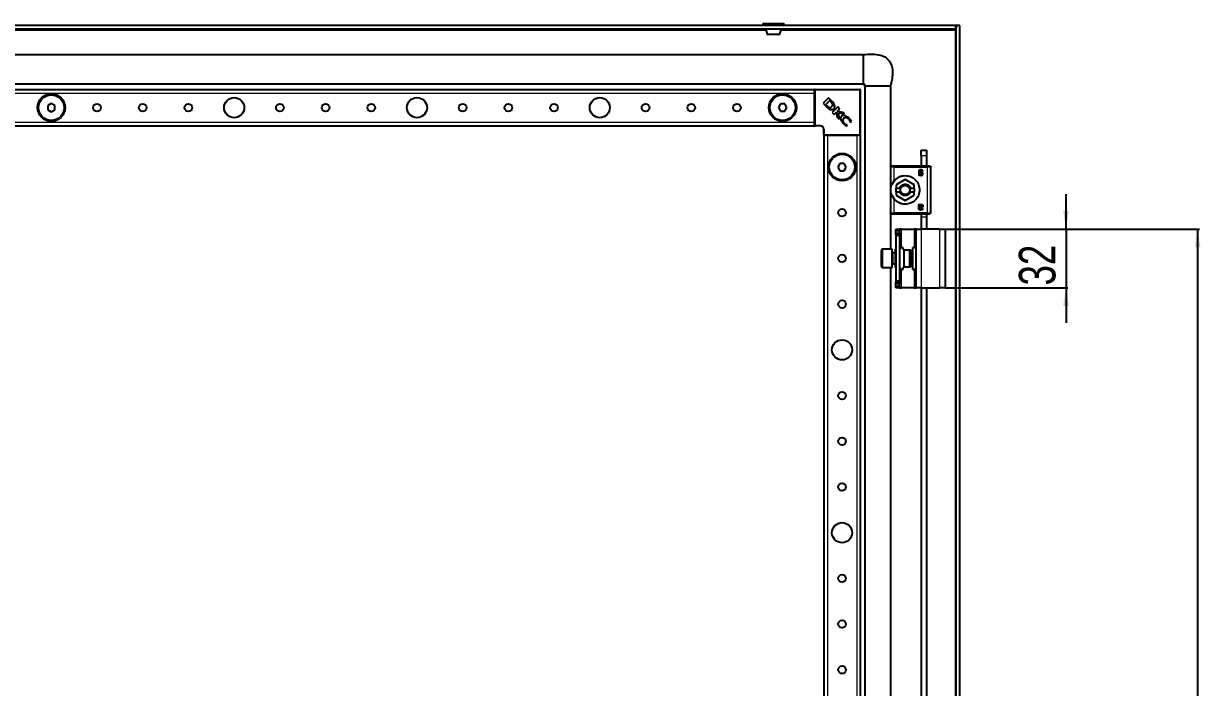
# Model space of a CAD drawing. Header units: millimetres. Extents: x -847 to 1903, y -1228 to 1043.
# Drawn here: x 1260 to 1903, y 502 to 866 of the extents above; entities that cross this region are included whole.
import ezdxf

# ---------------------------------------------------------------- set-up
doc = ezdxf.new("R2010")
doc.units = ezdxf.units.MM
doc.layers.add('FORMAT', color=7, linetype='Continuous')
doc.styles.add('SLDTEXTSTYLE0', font='TXT', dxfattribs={"width": 0.75})
doc.dimstyles.new('SLDDIMSTYLE0', dxfattribs={"dimtxt": 20, "dimasz": 10, "dimexe": 0, "dimexo": 0.0625, "dimgap": 5, "dimtad": 2, "dimdec": 1, "dimrnd": 1e-09, "dimzin": 12, "dimdsep": 46, "dimtxsty": 'SLDTEXTSTYLE0', "dimsah": 1, "dimcen": 0.09, "dimadec": 0, "dimazin": 3, "dimtfac": 1, "dimtofl": 0, "dimtmove": 0, "dimatfit": 3, "dimfxl": 0, "dimfrac": 2, "dimtolj": 1, "dimtzin": 12, "dimarcsym": 0})
doc.dimstyles.new('SLDDIMSTYLE1', dxfattribs={"dimtxt": 20, "dimasz": 10, "dimexe": 0, "dimexo": 0.0625, "dimgap": 5, "dimtad": 2, "dimdec": 1, "dimrnd": 1e-09, "dimzin": 12, "dimdsep": 46, "dimtxsty": 'SLDTEXTSTYLE0', "dimsah": 1, "dimcen": 0.09, "dimadec": 0, "dimazin": 3, "dimtfac": 1, "dimtmove": 0, "dimatfit": 0, "dimfxl": 0, "dimfrac": 2, "dimtolj": 1, "dimtzin": 12, "dimarcsym": 0})

# ---------------------------------------------------------------- blocks, each defined once
blk = doc.blocks.new('_D_5')
at = {"layer": 'FORMAT'}
for p, q in [((1763.72, 753.1), (1902.71, 753.1)), ((1901.71, 753.1), (1901.71, -978.9)), ((1763.72, -978.9), (1902.71, -978.9))]:
    blk.add_line(p, q, dxfattribs=at)
for points in [[(1901.71, 753.1), (1900.17, 743.1), (1903.25, 743.1)], [(1901.71, -978.9), (1903.25, -968.9), (1900.17, -968.9)]]:
    blk.add_solid(points, dxfattribs=at)
at = {"layer": 'FORMAT', "insert": (1875.93, -142.46), "char_height": 20, "attachment_point": 1, "rotation": 90, "style": 'SLDTEXTSTYLE0'}
blk.add_mtext('1732', dxfattribs=at)
blk = doc.blocks.new('_D_6')
at = {"layer": 'FORMAT'}
for p, q in [((1829.71, 753.1), (1829.71, 772.33)), ((1763.72, 753.1), (1830.71, 753.1)), ((1829.71, 753.1), (1829.71, 721.1)), ((1763.72, 721.1), (1830.71, 721.1)), ((1829.71, 721.1), (1829.71, 701.87))]:
    blk.add_line(p, q, dxfattribs=at)
for points in [[(1829.71, 753.1), (1831.25, 763.1), (1828.17, 763.1)], [(1829.71, 721.1), (1828.17, 711.1), (1831.25, 711.1)]]:
    blk.add_solid(points, dxfattribs=at)
at = {"layer": 'FORMAT', "insert": (1803.93, 722.32), "char_height": 20, "attachment_point": 1, "rotation": 90, "style": 'SLDTEXTSTYLE0'}
blk.add_mtext('32', dxfattribs=at)

msp = doc.modelspace()

# ---------------------------------------------------------------- linework, layer by layer
at = {"color": 7, "linetype": 'Continuous', "lineweight": 25}
for p, q in [((1769.41, 864.6), (780.01, 864.6)), ((1663.96, 865.35), (1663.96, 864.6)), ((1664.21, 865.6), (1672.72, 865.6)), ((1672.72, 865.6), (1675.21, 865.6)), ((1675.46, 864.6), (1675.46, 865.35)), ((1769.41, 862.6), (1769.41, 864.6)), ((1771.71, 864.6), (1769.71, 864.6)), ((1769.71, -1090.4), (1769.71, 864.6)), ((1771.71, -1090.4), (1771.71, 864.6)), ((1769.41, 862.6), (780.01, 862.6)), ((1769.32, 862.6), (1769.11, 862)), ((830.71, 848.6), (1718.71, 848.6)), ((830.71, 832.6), (1718.71, 832.6)), ((1719.71, 831.6), (1719.71, -1057.4)), ((1733.71, 831.6), (1733.71, 787.27)), ((857.21, 829.6), (1692.21, 829.6)), ((1692.21, 829.3), (1692.21, 829.6)), ((1692.21, 828.65), (1692.21, 829.3)), ((1692.21, 827.6), (1692.21, 828.65)), ((1692.21, 811.6), (1692.21, 827.6)), ((1692.51, 829.6), (1716.91, 829.6)), ((1699.81, 824.95), (1696.86, 821.99)), ((1701.81, 822.96), (1699.81, 824.95)), ((1717.21, 829.3), (1717.21, 804.9)), ((1274.71, 821.91), (1272.71, 820.75)), ((1272.71, 820.75), (1272.71, 818.44)), ((1272.71, 818.44), (1274.71, 817.29)), ((1276.71, 820.75), (1274.71, 821.91)), ((1274.71, 817.29), (1276.71, 818.44)), ((1276.71, 818.44), (1276.71, 820.75)), ((1673.55, 821.6), (1672.4, 819.6)), ((1672.4, 819.6), (1673.55, 817.6)), ((1675.86, 821.6), (1673.55, 821.6)), ((1673.55, 817.6), (1675.86, 817.6)), ((1677.02, 819.6), (1675.86, 821.6)), ((1675.86, 817.6), (1677.02, 819.6)), ((1696.86, 821.99), (1698.74, 820.1)), ((1700.52, 823.43), (1698.34, 821.24)), ((1698.34, 821.24), (1699.01, 820.59)), ((1698.74, 820.1), (1698.76, 820.08)), ((1701.26, 822.71), (1700.52, 823.43)), ((1704.82, 819.95), (1701.86, 816.99)), ((1704.48, 817.51), (1705.87, 818.9)), ((1705.87, 818.9), (1704.82, 819.95)), ((1692.21, 810.54), (1692.21, 811.6)), ((1701.86, 816.99), (1702.92, 815.93)), ((1702.92, 815.93), (1704.16, 817.17)), ((1704.16, 817.17), (1704.33, 814.51)), ((1704.33, 814.51), (1705.62, 813.23)), ((1707.74, 817.02), (1704.48, 817.51)), ((1705.44, 816.7), (1708.54, 816.23)), ((1705.62, 813.23), (1705.44, 816.7)), ((1708.54, 816.23), (1707.74, 817.02)), ((1711.53, 811.8), (1711.66, 811.66)), ((1711.66, 811.66), (1712.35, 811.99)), ((857.21, 809.6), (1692.21, 809.6)), ((1692.21, 809.9), (1692.21, 810.54)), ((1692.21, 809.6), (1692.21, 809.9)), ((1695.21, 809.6), (1692.51, 809.6)), ((1697.21, 804.9), (1697.21, 807.6)), ((1709.58, 809.6), (1710.09, 809.85)), ((1710.09, 809.85), (1709.98, 809.96)), ((1697.21, 804.6), (1697.21, -1030.4)), ((1697.21, 804.6), (1697.51, 804.6)), ((1698.15, 804.6), (1697.51, 804.6)), ((1698.15, 804.6), (1699.21, 804.6)), ((1699.21, 804.6), (1715.21, 804.6)), ((1715.21, 804.6), (1716.26, 804.6)), ((1716.91, 804.6), (1716.26, 804.6)), ((1716.91, 804.6), (1717.21, 804.6)), ((1717.21, 804.6), (1717.21, -1030.4)), ((1750.41, 796.3), (1753.41, 796.3)), ((1750.41, 793.3), (1750.41, 796.3)), ((1750.41, 793.3), (1750.41, 787.6)), ((1753.41, 796.3), (1753.41, 793.3)), ((1753.41, 793.3), (1753.41, 787.6)), ((1706.05, 789.1), (1704.9, 787.1)), ((1704.9, 787.1), (1706.05, 785.1)), ((1708.36, 789.1), (1706.05, 789.1)), ((1709.52, 787.1), (1708.36, 789.1)), ((1708.36, 785.1), (1709.52, 787.1)), ((1733.71, 787.1), (1733.71, 762.1)), ((1753.71, 787.6), (1735.71, 787.6)), ((1754.31, 787.6), (1754.06, 787.6)), ((1755.71, 762.1), (1755.71, 787.1)), ((1706.05, 785.1), (1708.36, 785.1)), ((1734.54, 777.72), (1736.05, 779.98)), ((1741.71, 780.31), (1736.76, 777.46)), ((1746.66, 777.46), (1741.71, 780.31)), ((1749.15, 784.56), (1749.15, 782.69)), ((1749.61, 782.69), (1749.61, 782.97)), ((1749.68, 784.3), (1749.68, 784.52)), ((1750.06, 784.3), (1749.68, 784.3)), ((1749.68, 783.95), (1750.11, 783.95)), ((1749.68, 783.36), (1749.68, 783.95)), ((1736.76, 777.46), (1736.76, 775.6)), ((1736.76, 773.6), (1736.76, 775.6)), ((1736.76, 775.6), (1738.72, 775.6)), ((1736.76, 773.6), (1736.76, 771.74)), ((1736.76, 773.6), (1738.72, 773.6)), ((1739.42, 775.6), (1738.72, 775.6)), ((1738.72, 773.6), (1739.42, 773.6)), ((1744.7, 775.6), (1744, 775.6)), ((1744, 773.6), (1744.7, 773.6)), ((1744.7, 775.6), (1746.66, 775.6)), ((1744.7, 773.6), (1746.66, 773.6)), ((1746.66, 775.6), (1746.66, 777.46)), ((1746.66, 775.6), (1746.66, 773.6)), ((1746.66, 771.74), (1746.66, 773.6)), ((1736.05, 769.21), (1734.54, 771.47)), ((1736.76, 771.74), (1741.71, 768.88)), ((1741.71, 768.88), (1746.66, 771.74)), ((1749.15, 764.64), (1749.15, 766.51)), ((1749.61, 766.5), (1749.61, 766.23)), ((1733.71, 761.92), (1733.71, 742.1)), ((1735.71, 761.6), (1753.71, 761.6)), ((1749.68, 765.24), (1749.68, 765.83)), ((1750.11, 765.24), (1749.68, 765.24)), ((1750.06, 764.89), (1749.68, 764.89)), ((1749.68, 764.89), (1749.68, 764.67)), ((1750.41, 761.67), (1750.41, 759.8)), ((1750.41, 759.8), (1750.41, 753.1)), ((1753.41, 761.67), (1753.41, 759.8)), ((1753.41, 759.8), (1753.41, 753.1)), ((1754.06, 761.6), (1754.31, 761.6)), ((1736.71, 753.1), (1738.71, 753.1)), ((1736.71, 752.1), (1736.71, 753.1)), ((1736.71, 751.1), (1736.71, 752.1)), ((1736.71, 750.1), (1736.71, 751.1)), ((1738.71, 750.1), (1736.71, 750.1)), ((1736.71, 750.1), (1736.71, 749.6)), ((1738.71, 749.6), (1736.71, 749.6)), ((1736.71, 749.6), (1736.71, 724.6)), ((1738.71, 753.1), (1738.71, 752.1)), ((1739.71, 753.1), (1738.71, 753.1)), ((1738.71, 751.1), (1738.71, 752.1)), ((1738.71, 751.1), (1738.71, 750.1)), ((1738.71, 750.1), (1738.71, 749.6)), ((1738.71, 749.6), (1738.71, 724.6)), ((1739.71, 753.1), (1746.71, 753.1)), ((1747.71, 753.1), (1746.71, 753.1)), ((1747.71, 753.1), (1750.71, 753.1)), ((1747.71, 721.1), (1747.71, 753.1)), ((1760.71, 753.1), (1750.71, 753.1)), ((1760.71, 753.1), (1763.71, 753.1)), ((1763.71, 721.1), (1763.71, 753.1)), ((1728.71, 734.85), (1728.71, 741.5)), ((1734.71, 742.1), (1729.31, 742.1)), ((1734.71, 734.54), (1734.71, 742.1)), ((1736.71, 742.1), (1736.21, 742.1)), ((1736.21, 742.1), (1736.21, 740.89)), ((1736.21, 740.89), (1736.21, 732.1)), ((1738.71, 743.1), (1739.71, 743.1)), ((1740.41, 743.1), (1739.71, 743.1)), ((1740.41, 743.1), (1740.41, 742.65)), ((1744.34, 741.6), (1741.21, 741.6)), ((1741.21, 732.6), (1741.21, 741.6)), ((1745.21, 741.1), (1744.34, 741.6)), ((1744.34, 732.6), (1744.34, 741.6)), ((1745.21, 733.1), (1745.21, 741.1)), ((1746.01, 731.1), (1746.01, 743.1)), ((1746.71, 743.1), (1746.01, 743.1)), ((1746.71, 743.1), (1747.71, 743.1)), ((1728.71, 732.7), (1728.71, 734.85)), ((1734.71, 732.1), (1734.71, 734.54)), ((1736.21, 740.1), (1734.96, 740.1)), ((1734.96, 734.1), (1736.21, 734.1)), ((1729.31, 732.1), (1734.71, 732.1)), ((1733.71, 732.1), (1733.71, 212.27)), ((1736.21, 732.1), (1736.71, 732.1)), ((1739.71, 731.1), (1738.71, 731.1)), ((1739.71, 731.1), (1740.41, 731.1)), ((1740.41, 731.55), (1740.41, 731.1)), ((1741.21, 732.6), (1744.34, 732.6)), ((1744.34, 732.6), (1745.21, 733.1)), ((1746.01, 731.1), (1746.71, 731.1)), ((1747.71, 731.1), (1746.71, 731.1)), ((1738.71, 724.6), (1736.71, 724.6)), ((1736.71, 724.6), (1736.71, 724.1)), ((1736.71, 723.1), (1736.71, 724.1)), ((1736.71, 724.1), (1738.71, 724.1)), ((1736.71, 722.1), (1736.71, 723.1)), ((1736.71, 721.1), (1736.71, 722.1)), ((1738.71, 721.1), (1736.71, 721.1)), ((1738.71, 724.6), (1738.71, 724.1)), ((1738.71, 724.1), (1738.71, 723.1)), ((1738.71, 722.1), (1738.71, 723.1)), ((1738.71, 722.1), (1738.71, 721.1)), ((1738.71, 721.1), (1739.71, 721.1)), ((1746.71, 721.1), (1739.71, 721.1)), ((1746.71, 721.1), (1747.71, 721.1)), ((1750.71, 721.1), (1747.71, 721.1)), ((1750.41, 721.1), (1750.41, 212.6)), ((1750.71, 721.1), (1760.71, 721.1)), ((1753.41, 721.1), (1753.41, 212.6)), ((1763.71, 721.1), (1760.71, 721.1))]:
    msp.add_line(p, q, dxfattribs=at)
at = {"color": 8, "linetype": 'Continuous', "lineweight": 18}
for p, q in [((1672.85, 865.35), (1663.96, 865.35)), ((1675.46, 865.35), (1672.85, 865.35)), ((883.68, 862), (1665.74, 862)), ((1673.68, 862), (1769.11, 862)), ((1769.11, 862), (1769.11, -1087.8)), ((857.21, 827.6), (1692.21, 827.6)), ((1692.51, 829.3), (1692.21, 829.3)), ((1692.51, 829.3), (1692.51, 829.6)), ((1692.51, 829.3), (1692.51, 809.9)), ((1716.91, 829.3), (1692.51, 829.3)), ((1716.91, 829.3), (1716.91, 829.6)), ((1716.91, 804.9), (1716.91, 829.3)), ((1716.91, 829.3), (1717.21, 829.3)), ((857.21, 811.6), (1692.21, 811.6)), ((1692.51, 809.9), (1692.21, 809.9)), ((1692.51, 809.9), (1695.21, 809.9)), ((1692.51, 809.6), (1692.51, 809.9)), ((1695.21, 809.6), (1695.21, 809.9)), ((1697.21, 807.6), (1697.51, 807.6)), ((1697.51, 804.9), (1697.21, 804.9)), ((1697.51, 807.6), (1697.51, 804.9)), ((1697.51, 804.9), (1716.91, 804.9)), ((1697.51, 804.6), (1697.51, 804.9)), ((1716.91, 804.6), (1716.91, 804.9)), ((1717.21, 804.9), (1716.91, 804.9)), ((1699.21, 804.6), (1699.21, -1030.4)), ((1715.21, 804.6), (1715.21, -1030.4)), ((1753.41, 793.3), (1750.41, 793.3)), ((1735.71, 779.66), (1735.71, 787.1)), ((1735.71, 787.1), (1753.71, 787.1)), ((1753.71, 787.1), (1753.71, 762.1)), ((1735.71, 762.1), (1735.71, 769.54)), ((1741.71, 772.1), (1741.71, 771.45)), ((1753.71, 762.1), (1735.71, 762.1)), ((1750.41, 759.8), (1753.41, 759.8)), ((1738.71, 752.1), (1736.71, 752.1)), ((1736.71, 751.1), (1738.71, 751.1)), ((1739.71, 743.1), (1739.71, 753.1)), ((1746.71, 753.1), (1746.71, 743.1)), ((1750.71, 721.1), (1750.71, 753.1)), ((1760.71, 721.1), (1760.71, 753.1)), ((1729.31, 742.1), (1729.31, 734.54)), ((1729.31, 734.54), (1729.31, 732.1)), ((1734.96, 740.1), (1734.96, 734.1)), ((1739.71, 721.1), (1739.71, 731.1)), ((1746.71, 731.1), (1746.71, 721.1)), ((1738.71, 723.1), (1736.71, 723.1)), ((1736.71, 722.1), (1738.71, 722.1))]:
    msp.add_line(p, q, dxfattribs=at)
at = {"color": 7, "linetype": 'Continuous', "lineweight": 25}
for centre, radius in [((1274.71, 819.6), 7.5), ((1274.71, 819.6), 7), ((1374.71, 819.6), 5.5), ((1474.71, 819.6), 5.5), ((1574.71, 819.6), 5.5), ((1674.71, 819.6), 7.5), ((1674.71, 819.6), 7), ((1299.71, 819.6), 2.1), ((1324.71, 819.6), 2.1), ((1349.71, 819.6), 2.1), ((1399.71, 819.6), 2.1), ((1424.71, 819.6), 2.1), ((1449.71, 819.6), 2.1), ((1499.71, 819.6), 2.1), ((1524.71, 819.6), 2.1), ((1549.71, 819.6), 2.1), ((1599.71, 819.6), 2.1), ((1624.71, 819.6), 2.1), ((1649.71, 819.6), 2.1), ((1707.21, 787.1), 7.5), ((1707.21, 787.1), 7), ((1707.21, 762.1), 2.1), ((1707.21, 737.1), 2.1), ((1707.21, 712.1), 2.1), ((1707.21, 687.1), 5.5), ((1707.21, 662.1), 2.1), ((1707.21, 637.1), 2.1), ((1707.21, 612.1), 2.1), ((1707.21, 587.1), 5.5), ((1707.21, 562.1), 2.1), ((1707.21, 537.1), 2.1), ((1707.21, 512.1), 2.1)]:
    msp.add_circle(centre, radius, dxfattribs=at)
for centre, radius, start, end in [((1664.21, 865.35), 0.25, 90, 180), ((1675.21, 865.35), 0.25, 0, 90), ((1666.6, 860.1), 0.5, 195.24646, 270.04596), ((1672.82, 860.1), 0.5, 269.96367, 344.83397), ((1692.51, 829.3), 0.3, 90, 180), ((1716.91, 829.3), 0.3, 0, 90), ((1696.79, 818.52), 6.12, 36.98881, 43.07444), ((1698.6, 819.3), 4.87, 20.34448, 48.77765), ((1709.61, 812.52), 1.94, 143.30966, 232.34638), ((1709.21, 812.09), 1.97, 38.45405, 125.887), ((1692.51, 809.9), 0.3, 180, 270), ((1695.21, 807.6), 2, 0, 90), ((1697.51, 804.9), 0.3, 180, 270), ((1716.91, 804.9), 0.3, 270, 0), ((1729.31, 741.5), 0.6, 90, 180), ((1734.96, 740.35), 0.25, 180, 270), ((1734.96, 733.85), 0.25, 90, 180), ((1729.31, 732.7), 0.6, 180, 270)]:
    msp.add_arc(centre, radius, start, end, dxfattribs=at)
at = {"color": 8, "linetype": 'Continuous', "lineweight": 18}
msp.add_arc((1695.21, 807.6), 2.3, 0, 90, dxfattribs=at)
at = {"color": 7, "linetype": 'Continuous', "lineweight": 25}
for points, knots in [([(1769.71, 864.6), (1769.68, 864.22), (1769.65, 863.65), (1769.47, 863.07), (1769.41, 862.88)], [0, 0, 0, 0, 0.662931, 1, 1, 1, 1]), ([(1665.69, 862.6), (1665.69, 862.47), (1665.71, 861.55), (1665.93, 860.69), (1666.12, 859.95)], [0, 0, 0, 0, 0.14185, 1, 1, 1, 1]), ([(1672.78, 859.6), (1672.79, 859.6), (1672.84, 859.6), (1672.56, 859.6), (1672.04, 859.6), (1671.32, 859.6), (1670.47, 859.6), (1669.4, 859.6), (1668.38, 859.6), (1667.49, 859.6), (1666.88, 859.6), (1666.59, 859.6), (1666.63, 859.6), (1666.64, 859.6)], [0, 0, 0, 0, 0.03384, 0.141254, 0.248698, 0.315774, 0.423314, 0.530846, 0.63821, 0.745706, 0.853372, 0.960917, 1, 1, 1, 1]), ([(1673.3, 859.95), (1673.49, 860.69), (1673.71, 861.55), (1673.73, 862.47), (1673.73, 862.6)], [0, 0, 0, 0, 0.8581504, 1, 1, 1, 1]), ([(1769.11, 862), (1769.16, 862.15), (1769.21, 862.31), (1769.31, 862.53), (1769.36, 862.6), (1769.41, 862.6)], [0, 0, 0, 0, 0.5, 0.5, 1, 1, 1, 1]), ([(1718.71, 848.6), (1720.44, 848.76), (1723.57, 849.07), (1727.9, 848.55), (1731.33, 847.13), (1733.55, 844.81), (1734.63, 842.04), (1734.95, 838.99), (1734.66, 835.43), (1734.04, 832.95), (1733.71, 831.6)], [0, 0, 0, 0, 0.176713, 0.320911, 0.440308, 0.54837, 0.6374, 0.738878, 0.858543, 1, 1, 1, 1]), ([(1718.71, 848.6), (1718.71, 848.57), (1718.71, 848.5), (1718.71, 847.86), (1718.71, 846.4), (1718.71, 844.21), (1718.71, 842.2), (1718.71, 840.6), (1718.71, 838.99), (1718.71, 836.99), (1718.71, 834.81), (1718.71, 833.3), (1718.71, 832.9), (1718.71, 832.76)], [0, 0, 0, 0, 0.069165, 0.1363, 0.267291, 0.398282, 0.465417, 0.534583, 0.603748, 0.670883, 0.801874, 0.932865, 1, 1, 1, 1]), ([(1718.71, 832.76), (1718.81, 832.75), (1718.95, 832.73), (1719.1, 832.66), (1719.19, 832.6), (1719.24, 832.54), (1719.28, 832.46), (1719.31, 832.39), (1719.38, 832.22), (1719.55, 832.14), (1719.7, 831.91), (1719.73, 831.71), (1719.74, 831.6)], [0, 0, 0, 0, 0.146823, 0.202041, 0.247643, 0.28691, 0.323569, 0.360785, 0.40083, 0.628513, 0.79432, 1, 1, 1, 1]), ([(1719.71, 831.6), (1719.56, 831.82), (1719.29, 832.23), (1718.89, 832.48), (1718.71, 832.6)], [0, 0, 0, 0, 0.561561, 1, 1, 1, 1]), ([(1719.82, 831.6), (1719.85, 831.6), (1719.94, 831.6), (1720.39, 831.6), (1720.69, 831.6)], [0, 0, 0, 0, 0.350861, 1, 1, 1, 1]), ([(1698.76, 820.08), (1698.84, 820.01), (1699, 819.85), (1699.16, 819.7), (1699.25, 819.63)], [0, 0, 0, 0, 0.486421, 1, 1, 1, 1]), ([(1699.01, 820.59), (1699.21, 820.4), (1699.58, 820.05), (1700.12, 819.72), (1700.57, 819.66), (1700.91, 819.73), (1701.26, 819.92), (1701.48, 820.11), (1701.59, 820.22)], [0, 0, 0, 0, 0.274676, 0.503042, 0.607381, 0.716579, 0.843412, 1, 1, 1, 1]), ([(1699.25, 819.63), (1699.4, 819.49), (1699.66, 819.25), (1699.96, 819.04), (1700.09, 818.95)], [0, 0, 0, 0, 0.55183, 1, 1, 1, 1]), ([(1700.09, 818.95), (1700.3, 818.84), (1700.68, 818.63), (1701.32, 818.52), (1701.91, 818.55), (1702.45, 818.75), (1702.88, 819.11), (1703.17, 819.63), (1703.29, 820.28), (1703.21, 820.74), (1703.16, 820.99)], [0, 0, 0, 0, 0.138091, 0.265455, 0.384013, 0.496103, 0.605759, 0.71979, 0.847662, 1, 1, 1, 1]), ([(1701.59, 820.22), (1701.68, 820.32), (1701.85, 820.49), (1702.03, 820.77), (1702.12, 821.04), (1702.12, 821.37), (1701.97, 821.77), (1701.78, 822.05), (1701.68, 822.21)], [0, 0, 0, 0, 0.176808, 0.319231, 0.43938, 0.552395, 0.749205, 1, 1, 1, 1]), ([(1706.95, 814.93), (1706.81, 814.77), (1706.53, 814.43), (1706.36, 813.74), (1706.49, 812.86), (1707.06, 811.79), (1707.7, 811.1), (1708.07, 810.7)], [0, 0, 0, 0, 0.130532, 0.266031, 0.423997, 0.666819, 1, 1, 1, 1]), ([(1711.11, 813.73), (1710.74, 814.06), (1710.05, 814.67), (1708.88, 815.22), (1707.94, 815.36), (1707.29, 815.21), (1707.06, 815.02), (1706.95, 814.93)], [0, 0, 0, 0, 0.315674, 0.58952, 0.813199, 0.909026, 1, 1, 1, 1]), ([(1710.75, 813.31), (1710.97, 813.05), (1711.35, 812.6), (1711.47, 812.04), (1711.53, 811.8)], [0, 0, 0, 0, 0.579608, 1, 1, 1, 1]), ([(1712.35, 811.99), (1712.17, 812.33), (1711.83, 812.96), (1711.34, 813.49), (1711.11, 813.73)], [0, 0, 0, 0, 0.5368, 1, 1, 1, 1]), ([(1708.07, 810.7), (1708.34, 810.46), (1708.8, 810.03), (1709.35, 809.73), (1709.58, 809.6)], [0, 0, 0, 0, 0.577653, 1, 1, 1, 1]), ([(1709.98, 809.96), (1709.67, 810.1), (1709.1, 810.36), (1708.64, 810.79), (1708.43, 810.99)], [0, 0, 0, 0, 0.547643, 1, 1, 1, 1]), ([(1750.26, 785.6), (1750.11, 785.59), (1749.89, 785.58), (1749.61, 785.49), (1749.42, 785.37), (1749.28, 785.2), (1749.17, 784.93), (1749.16, 784.7), (1749.15, 784.56)], [0, 0, 0, 0, 0.250089, 0.382495, 0.500259, 0.622163, 0.750133, 1, 1, 1, 1]), ([(1751.33, 785.1), (1751.33, 785.16), (1751.33, 785.24), (1751.26, 785.33), (1751.12, 785.42), (1750.8, 785.55), (1750.48, 785.58), (1750.26, 785.6)], [0, 0, 0, 0, 0.124693, 0.187182, 0.249773, 0.500039, 1, 1, 1, 1]), ([(1735.71, 769.54), (1735.42, 769.91), (1734.85, 770.67), (1734.29, 771.92), (1733.94, 773.19), (1733.82, 774.6), (1733.94, 776), (1734.29, 777.28), (1734.85, 778.53), (1735.42, 779.28), (1735.71, 779.66)], [0, 0, 0, 0, 0.125762, 0.25037, 0.375307, 0.500139, 0.62481, 0.749763, 0.874888, 1, 1, 1, 1]), ([(1749.15, 782.69), (1749.15, 782.68), (1749.15, 782.66), (1749.17, 782.64), (1749.19, 782.62), (1749.27, 782.6), (1749.33, 782.6), (1749.38, 782.6)], [0, 0, 0, 0, 0.124881, 0.183376, 0.250934, 0.500336, 1, 1, 1, 1]), ([(1749.38, 782.6), (1749.42, 782.6), (1749.49, 782.6), (1749.57, 782.62), (1749.59, 782.64), (1749.61, 782.66), (1749.61, 782.68), (1749.61, 782.69)], [0, 0, 0, 0, 0.499718, 0.749437, 0.810587, 0.875078, 1, 1, 1, 1]), ([(1749.61, 782.97), (1749.73, 782.86), (1749.92, 782.68), (1750.19, 782.57), (1750.36, 782.54), (1750.44, 782.54), (1750.48, 782.54)], [0, 0, 0, 0, 0.499113, 0.749325, 0.874665, 1, 1, 1, 1]), ([(1749.68, 784.52), (1749.68, 784.61), (1749.69, 784.75), (1749.75, 784.92), (1749.82, 785.03), (1749.93, 785.11), (1750.05, 785.16), (1750.18, 785.18), (1750.27, 785.18), (1750.32, 785.19)], [0, 0, 0, 0, 0.250023, 0.382539, 0.499802, 0.620838, 0.749652, 0.874777, 1, 1, 1, 1]), ([(1750.4, 782.95), (1750.33, 782.96), (1750.19, 782.97), (1749.93, 783.1), (1749.78, 783.26), (1749.68, 783.36)], [0, 0, 0, 0, 0.249939, 0.499864, 1, 1, 1, 1]), ([(1751.44, 783.38), (1751.44, 783.46), (1751.43, 783.62), (1751.34, 783.83), (1751.18, 784.01), (1750.91, 784.18), (1750.53, 784.29), (1750.22, 784.3), (1750.06, 784.3)], [0, 0, 0, 0, 0.125049, 0.249886, 0.370856, 0.49982, 0.749609, 1, 1, 1, 1]), ([(1750.11, 783.95), (1750.21, 783.95), (1750.39, 783.94), (1750.61, 783.88), (1750.76, 783.79), (1750.85, 783.68), (1750.91, 783.56), (1750.91, 783.47), (1750.91, 783.42)], [0, 0, 0, 0, 0.279652, 0.500248, 0.629485, 0.750186, 0.875763, 1, 1, 1, 1]), ([(1750.32, 785.19), (1750.48, 785.17), (1750.72, 785.14), (1750.97, 785.02), (1751.1, 784.95), (1751.17, 784.9), (1751.21, 784.89), (1751.22, 784.89)], [0, 0, 0, 0, 0.4987, 0.749508, 0.874949, 0.946783, 1, 1, 1, 1]), ([(1750.91, 783.42), (1750.91, 783.35), (1750.9, 783.26), (1750.84, 783.14), (1750.77, 783.07), (1750.69, 783.01), (1750.6, 782.97), (1750.5, 782.95), (1750.43, 782.95), (1750.4, 782.95)], [0, 0, 0, 0, 0.249168, 0.373635, 0.49939, 0.619394, 0.749656, 0.87477, 1, 1, 1, 1]), ([(1750.48, 782.54), (1750.6, 782.55), (1750.79, 782.56), (1751.01, 782.64), (1751.17, 782.74), (1751.29, 782.87), (1751.42, 783.08), (1751.43, 783.26), (1751.44, 783.38)], [0, 0, 0, 0, 0.25007, 0.379181, 0.500499, 0.62417, 0.750842, 1, 1, 1, 1]), ([(1751.22, 784.89), (1751.24, 784.89), (1751.25, 784.89), (1751.27, 784.91), (1751.28, 784.92), (1751.3, 784.94), (1751.32, 784.98), (1751.32, 785.02), (1751.32, 785.07), (1751.33, 785.09), (1751.33, 785.1)], [0, 0, 0, 0, 0.128825, 0.180169, 0.243397, 0.36986, 0.499864, 0.749649, 0.843476, 1, 1, 1, 1]), ([(1749.15, 766.51), (1749.15, 766.52), (1749.15, 766.53), (1749.17, 766.55), (1749.19, 766.57), (1749.27, 766.6), (1749.33, 766.6), (1749.38, 766.6)], [0, 0, 0, 0, 0.124884, 0.1863766, 0.2509142, 0.5003223, 1, 1, 1, 1]), ([(1749.38, 766.6), (1749.42, 766.6), (1749.48, 766.6), (1749.55, 766.58), (1749.58, 766.57), (1749.59, 766.55), (1749.61, 766.53), (1749.61, 766.52), (1749.61, 766.5)], [0, 0, 0, 0, 0.499162, 0.644242, 0.749698, 0.813605, 0.875217, 1, 1, 1, 1]), ([(1749.61, 766.23), (1749.73, 766.34), (1749.92, 766.51), (1750.23, 766.64), (1750.4, 766.65), (1750.48, 766.66)], [0, 0, 0, 0, 0.499364, 0.749701, 1, 1, 1, 1]), ([(1749.68, 765.83), (1749.78, 765.94), (1749.93, 766.09), (1750.15, 766.21), (1750.29, 766.24), (1750.36, 766.24), (1750.4, 766.24)], [0, 0, 0, 0, 0.4997651, 0.7495043, 0.8747708, 1, 1, 1, 1]), ([(1750.4, 766.24), (1750.47, 766.24), (1750.57, 766.23), (1750.69, 766.19), (1750.77, 766.13), (1750.84, 766.06), (1750.88, 765.97), (1750.91, 765.87), (1750.91, 765.81), (1750.91, 765.77)], [0, 0, 0, 0, 0.2496231, 0.3771401, 0.499734, 0.6227303, 0.7498125, 0.8748762, 1, 1, 1, 1]), ([(1750.48, 766.66), (1750.6, 766.65), (1750.79, 766.64), (1751.01, 766.55), (1751.17, 766.46), (1751.29, 766.33), (1751.42, 766.12), (1751.43, 765.93), (1751.44, 765.81)], [0, 0, 0, 0, 0.25007, 0.379559, 0.500499, 0.624556, 0.750843, 1, 1, 1, 1]), ([(1750.26, 763.6), (1750.19, 763.6), (1750.04, 763.6), (1749.82, 763.64), (1749.61, 763.71), (1749.42, 763.83), (1749.28, 764), (1749.17, 764.27), (1749.16, 764.49), (1749.15, 764.64)], [0, 0, 0, 0, 0.1252554, 0.2504368, 0.3830659, 0.5004929, 0.622629, 0.7502495, 1, 1, 1, 1]), ([(1749.68, 764.67), (1749.68, 764.63), (1749.68, 764.54), (1749.7, 764.4), (1749.75, 764.28), (1749.82, 764.17), (1749.93, 764.09), (1750.09, 764.02), (1750.23, 764.01), (1750.32, 764.01)], [0, 0, 0, 0, 0.125295, 0.250514, 0.383518, 0.50035, 0.621938, 0.750243, 1, 1, 1, 1]), ([(1751.44, 765.81), (1751.44, 765.77), (1751.44, 765.69), (1751.41, 765.54), (1751.34, 765.36), (1751.18, 765.18), (1750.91, 765.01), (1750.53, 764.91), (1750.22, 764.9), (1750.06, 764.89)], [0, 0, 0, 0, 0.0626366, 0.1252782, 0.2500723, 0.3748405, 0.4999941, 0.7496958, 1, 1, 1, 1]), ([(1750.91, 765.77), (1750.91, 765.73), (1750.91, 765.64), (1750.85, 765.51), (1750.76, 765.41), (1750.61, 765.32), (1750.39, 765.25), (1750.21, 765.25), (1750.11, 765.24)], [0, 0, 0, 0, 0.124446, 0.249795, 0.37, 0.499734, 0.719932, 1, 1, 1, 1]), ([(1751.33, 764.09), (1751.33, 764.07), (1751.32, 764.01), (1751.31, 763.93), (1751.26, 763.87), (1751.12, 763.78), (1750.8, 763.65), (1750.48, 763.62), (1750.26, 763.6)], [0, 0, 0, 0, 0.0626863, 0.1251726, 0.1876279, 0.2501847, 0.5003136, 1, 1, 1, 1]), ([(1750.32, 764.01), (1750.48, 764.02), (1750.79, 764.05), (1751.05, 764.26), (1751.21, 764.3), (1751.22, 764.3)], [0, 0, 0, 0, 0.498852, 0.946609, 1, 1, 1, 1]), ([(1751.22, 764.3), (1751.24, 764.3), (1751.25, 764.3), (1751.27, 764.29), (1751.28, 764.28), (1751.3, 764.25), (1751.32, 764.19), (1751.33, 764.14), (1751.33, 764.09)], [0, 0, 0, 0, 0.13107, 0.182437, 0.243796, 0.371388, 0.500442, 1, 1, 1, 1]), ([(1741.21, 741.6), (1741.03, 741.75), (1740.69, 742.06), (1740.49, 742.63), (1740.13, 742.93), (1739.79, 743.06), (1739.43, 743.03), (1739.08, 742.84), (1738.83, 742.48), (1738.75, 742.18), (1738.71, 742.03)], [0, 0, 0, 0, 0.1856756, 0.3710252, 0.4669372, 0.5621716, 0.6563466, 0.7515528, 0.8738418, 1, 1, 1, 1]), ([(1738.71, 732.16), (1738.75, 732.01), (1738.83, 731.72), (1739.08, 731.36), (1739.43, 731.17), (1739.79, 731.13), (1740.13, 731.26), (1740.49, 731.57), (1740.69, 732.14), (1741.03, 732.44), (1741.21, 732.6)], [0, 0, 0, 0, 0.126158, 0.248447, 0.343653, 0.437828, 0.533063, 0.628975, 0.814324, 1, 1, 1, 1])]:
    msp.add_open_spline(points, degree=3, knots=knots, dxfattribs=at)
at = {"color": 8, "linetype": 'Continuous', "lineweight": 18}
msp.add_open_spline([(1666.16, 859.97), (1666.15, 859.97), (1666.1, 859.97), (1666.44, 859.97), (1667.15, 859.97), (1668.17, 859.97), (1669.35, 859.97), (1670.58, 859.97), (1671.57, 859.97), (1672.4, 859.97), (1673, 859.97), (1673.32, 859.97), (1673.27, 859.97), (1673.26, 859.97)], degree=3, knots=[0, 0, 0, 0, 0.038891, 0.14638, 0.253973, 0.361383, 0.468681, 0.576165, 0.683665, 0.750707, 0.858068, 0.965424, 1, 1, 1, 1], dxfattribs=at)
at = {"color": 7, "linetype": 'Continuous', "lineweight": 25}
for points in [[(1720.69, 831.6), (1721.02, 831.6), (1721.68, 831.6), (1722.65, 831.6), (1723.14, 831.6)], [(1723.14, 831.6), (1723.7, 831.6), (1724.83, 831.6), (1726.08, 831.6), (1726.71, 831.6)], [(1726.71, 831.6), (1727.34, 831.6), (1728.59, 831.6), (1729.72, 831.6), (1730.28, 831.6)], [(1730.28, 831.6), (1730.76, 831.6), (1731.74, 831.6), (1732.4, 831.6), (1732.73, 831.6)], [(1732.73, 831.6), (1733.01, 831.6), (1733.58, 831.6), (1733.67, 831.6), (1733.71, 831.6)], [(1734.21, 787.6), (1734.14, 787.59), (1734.01, 787.57), (1733.85, 787.46), (1733.73, 787.29), (1733.72, 787.16), (1733.71, 787.1)], [(1735.71, 787.6), (1735.51, 787.6), (1735.12, 787.6), (1734.62, 787.6), (1734.28, 787.6), (1734.23, 787.6), (1734.21, 787.6)], [(1755.21, 787.6), (1755.19, 787.6), (1755.14, 787.6), (1754.79, 787.6), (1754.3, 787.6), (1753.9, 787.6), (1753.71, 787.6)], [(1755.21, 787.6), (1755.27, 787.59), (1755.4, 787.57), (1755.57, 787.46), (1755.69, 787.29), (1755.7, 787.16), (1755.71, 787.1)], [(1735.71, 779.66), (1736.1, 780.07), (1736.89, 780.9), (1738.38, 781.77), (1740, 782.34), (1741.14, 782.41), (1741.71, 782.45)], [(1741.71, 782.45), (1742.74, 782.33), (1744.79, 782.09), (1747.4, 780.28), (1749.15, 777.68), (1749.76, 774.6), (1749.15, 771.51), (1747.4, 768.92), (1744.79, 767.1), (1742.74, 766.87), (1741.71, 766.75)], [(1738.72, 775.6), (1738.85, 775.9), (1739.12, 776.5), (1739.84, 777.19), (1740.72, 777.64), (1741.71, 777.8), (1742.69, 777.64), (1743.58, 777.19), (1744.3, 776.5), (1744.56, 775.9), (1744.7, 775.6)], [(1741.71, 771.45), (1741.38, 771.48), (1740.72, 771.54), (1739.84, 772), (1739.12, 772.69), (1738.85, 773.3), (1738.72, 773.6)], [(1739.42, 773.6), (1739.36, 773.76), (1739.24, 774.08), (1739.19, 774.6), (1739.24, 775.11), (1739.36, 775.44), (1739.42, 775.6)], [(1739.42, 775.6), (1739.53, 775.81), (1739.76, 776.24), (1740.32, 776.71), (1740.98, 777.04), (1741.47, 777.08), (1741.71, 777.1)], [(1741.71, 772.1), (1741.47, 772.12), (1740.98, 772.16), (1740.32, 772.48), (1739.76, 772.96), (1739.53, 773.38), (1739.42, 773.6)], [(1741.71, 777.1), (1741.95, 777.08), (1742.43, 777.04), (1743.09, 776.71), (1743.65, 776.24), (1743.88, 775.81), (1744, 775.6)], [(1744.7, 773.6), (1744.56, 773.3), (1744.3, 772.69), (1743.58, 772), (1742.69, 771.54), (1742.04, 771.48), (1741.71, 771.45)], [(1744, 773.6), (1743.88, 773.38), (1743.65, 772.96), (1743.09, 772.48), (1742.43, 772.16), (1741.95, 772.12), (1741.71, 772.1)], [(1744, 775.6), (1744.06, 775.44), (1744.18, 775.11), (1744.22, 774.6), (1744.18, 774.08), (1744.06, 773.76), (1744, 773.6)], [(1741.71, 766.75), (1741.14, 766.78), (1740, 766.85), (1738.38, 767.43), (1736.89, 768.3), (1736.1, 769.12), (1735.71, 769.54)], [(1734.21, 761.6), (1734.14, 761.6), (1734.01, 761.62), (1733.85, 761.74), (1733.73, 761.9), (1733.72, 762.03), (1733.71, 762.1)], [(1734.21, 761.6), (1734.23, 761.6), (1734.28, 761.6), (1734.62, 761.6), (1735.12, 761.6), (1735.51, 761.6), (1735.71, 761.6)], [(1753.71, 761.6), (1753.9, 761.6), (1754.3, 761.6), (1754.79, 761.6), (1755.14, 761.6), (1755.19, 761.6), (1755.21, 761.6)], [(1755.71, 762.1), (1755.7, 762.03), (1755.69, 761.9), (1755.57, 761.74), (1755.4, 761.62), (1755.27, 761.6), (1755.21, 761.6)]]:
    msp.add_open_spline(points, degree=3, dxfattribs=at)
at = {"color": 8, "linetype": 'Continuous', "lineweight": 18}
for points in [[(1735.71, 787.1), (1735.45, 787.1), (1734.92, 787.1), (1734.26, 787.1), (1733.8, 787.1), (1733.74, 787.1), (1733.71, 787.1)], [(1735.71, 787.6), (1735.71, 787.59), (1735.71, 787.57), (1735.71, 787.46), (1735.71, 787.29), (1735.71, 787.16), (1735.71, 787.1)], [(1753.71, 787.1), (1753.71, 787.16), (1753.71, 787.29), (1753.71, 787.46), (1753.71, 787.57), (1753.71, 787.59), (1753.71, 787.6)], [(1755.71, 787.1), (1755.68, 787.1), (1755.62, 787.1), (1755.16, 787.1), (1754.49, 787.1), (1753.97, 787.1), (1753.71, 787.1)], [(1733.71, 762.1), (1733.74, 762.1), (1733.8, 762.1), (1734.26, 762.1), (1734.92, 762.1), (1735.45, 762.1), (1735.71, 762.1)], [(1735.71, 762.1), (1735.71, 762.03), (1735.71, 761.9), (1735.71, 761.74), (1735.71, 761.62), (1735.71, 761.6), (1735.71, 761.6)], [(1753.71, 761.6), (1753.71, 761.6), (1753.71, 761.62), (1753.71, 761.74), (1753.71, 761.9), (1753.71, 762.03), (1753.71, 762.1)], [(1753.71, 762.1), (1753.97, 762.1), (1754.49, 762.1), (1755.16, 762.1), (1755.62, 762.1), (1755.68, 762.1), (1755.71, 762.1)]]:
    msp.add_open_spline(points, degree=3, dxfattribs=at)

# ---------------------------------------------------------------- dimensions: what is measured, and where the dimension line sits
at = {"layer": 'FORMAT'}
for base, p2, dimstyle, picture, middle in [((1829.71, 721.1), (1763.71, 721.1), 'SLDDIMSTYLE1', '_D_6', (1829.71, 737.1)), ((1901.71, -978.9), (1763.71, -978.9), 'SLDDIMSTYLE0', '_D_5', (1901.71, -112.9))]:
    dim = msp.add_linear_dim(base=base, p1=(1763.71, 753.1), p2=p2, angle=90, dimstyle=dimstyle, dxfattribs=at)
    dim.commit()
    dim.dimension.update_dxf_attribs({"geometry": picture, "text_midpoint": middle, "dimtype": 160})

doc.saveas('drawing.dxf')
